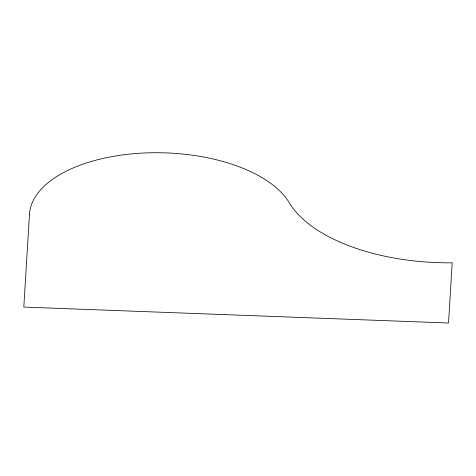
<?xml version="1.0" encoding="UTF-8"?>
<svg xmlns="http://www.w3.org/2000/svg" width="476" height="476" viewBox="0 0 476 476"><rect width="100%" height="100%" fill="white"/><g stroke="black" fill="none" stroke-linecap="round" stroke-linejoin="round"><path stroke-width="0.71" d="M29.476 214.242L23.8 307.079L448.517 323.025L452.2 262.806A159.395 79.7 1.7 0 1 289.271 202.764A132.828 66.414 1.7 0 0 144.728 152.975A132.828 66.414 1.7 0 0 29.476 214.242"/></g></svg>
